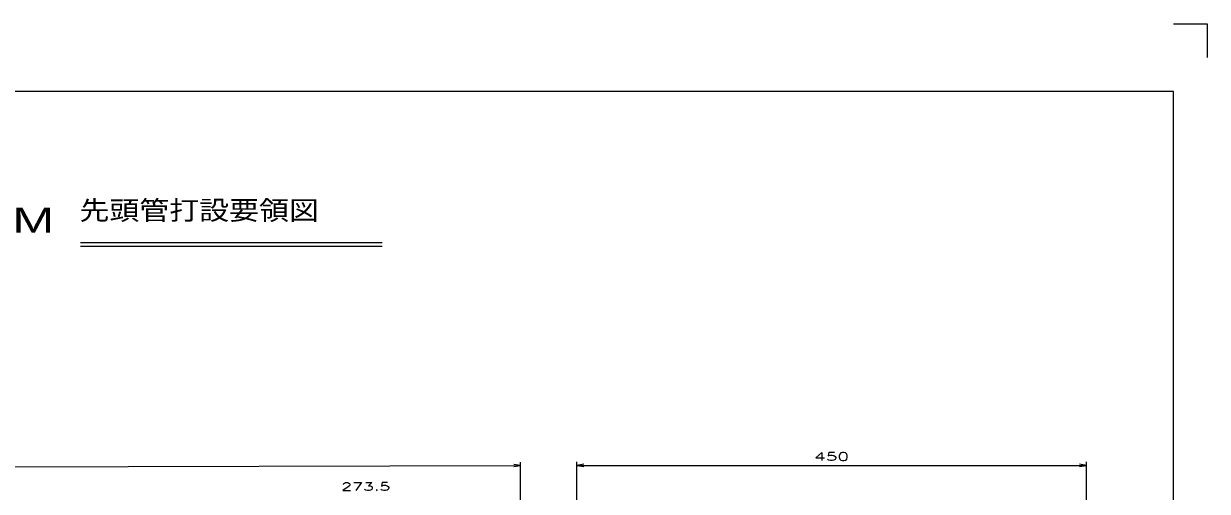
# Model space of a CAD drawing. Units: millimetres at full size, sheet at 1:1; details may follow other scales. Extents: x -2456 to -674, y 2522 to 3782.
# Drawn here: x -1719 to -674, y 3369 to 3782 of the extents above; entities that cross this region are included whole.
import ezdxf
from ezdxf.enums import TextEntityAlignment as Align

# ---------------------------------------------------------------- set-up
doc = ezdxf.new("R2010")
doc.units = ezdxf.units.MM
for name, color, linetype, lineweight in [('02細線', 81, 'Continuous', 25), ('0_2', 7, 'Continuous', 25), ('7枠', 7, 'Continuous', 25), ('AM_VIEWS', 1, 'Continuous', 15), ('寸法線', 7, 'Continuous', 25)]:
    doc.layers.add(name, color=color, linetype=linetype, lineweight=lineweight)
doc.styles.add('Arial', font='')
doc.styles.add('simplex.shx', font='')
doc.styles.add('ＭＳ Ｐゴシック', font='')
doc.styles.get('Arial').set_extended_font_data('Arial')
doc.styles.get('simplex.shx').set_extended_font_data('simplex.shx')
doc.styles.get('ＭＳ Ｐゴシック').set_extended_font_data('MS PGothic')

# ---------------------------------------------------------------- blocks, each defined once
blk = doc.blocks.new('open_arrow')
at = {"color": 0, "linetype": 'Continuous', "lineweight": -2}
blk.add_lwpolyline([(7.5, 1.25), (0, 0), (7.5, -1.25)], dxfattribs=at)

msp = doc.modelspace()

# ---------------------------------------------------------------- linework, layer by layer
at = {"layer": '02細線', "color": 7}
for p, q in [((-2255.716, 3389.489), (-1280.359, 3391.889)), ((-1280.038, 3261.312), (-1280.366, 3394.889))]:
    msp.add_line(p, q, dxfattribs=at)
at = {"layer": '0_2'}
for p, q in [((-1230.517, 3250.912), (-1230.517, 3395.011)), ((-1230.517, 3392.011), (-780.517, 3392.011)), ((-780.517, 3237.426), (-780.517, 3395.011))]:
    msp.add_line(p, q, dxfattribs=at)
at = {"layer": '7枠'}
for p, q in [((-703.648, 3722.224), (-2380.648, 3722.224)), ((-703.648, 2552.224), (-703.648, 3722.224))]:
    msp.add_line(p, q, dxfattribs=at)
at = {"layer": 'AM_VIEWS'}
for p, q in [((-703.648, 3782.224), (-673.648, 3782.224)), ((-673.648, 3782.224), (-673.648, 3752.224))]:
    msp.add_line(p, q, dxfattribs=at)
at = {"layer": '寸法線', "color": 2}
for p, q in [((-1669.097, 3588.872), (-1402.586, 3588.872)), ((-1669.097, 3585.692), (-1402.586, 3585.692))]:
    msp.add_line(p, q, dxfattribs=at)

# ---------------------------------------------------------------- block references
at = {"layer": '02細線', "color": 7, "xscale": 0.8, "yscale": 0.8, "rotation": 180.1}
msp.add_blockref('open_arrow', (-1280.359, 3391.889), dxfattribs=at)
at = {"layer": '0_2', "xscale": 0.8, "yscale": 0.8}
msp.add_blockref('open_arrow', (-1230.517, 3392.011), dxfattribs=at)
at = {"layer": '0_2', "xscale": 0.8, "yscale": 0.8, "rotation": 180}
msp.add_blockref('open_arrow', (-780.517, 3392.011), dxfattribs=at)

# ---------------------------------------------------------------- texts
at = {"layer": '02細線', "color": 7, "style": 'ＭＳ Ｐゴシック', "width": 1.15}
msp.add_text('先頭管打設要領図', height=16.86, dxfattribs=at).set_placement((-1669.947, 3625.763), align=Align.TOP_LEFT)
at = {"layer": '02細線', "color": 7, "style": 'Arial', "width": 1.45}
msp.add_text('SP MICRO PILE SYSTEM', height=21.99, dxfattribs=at).set_placement((-2216.869, 3590.952), align=Align.BOTTOM_LEFT)
at = {"layer": '02細線', "color": 7, "style": 'simplex.shx', "width": 1.6}
msp.add_text('273.5', height=7.038, dxfattribs=at).set_placement((-1417.024, 3373.24), align=Align.MIDDLE_CENTER)
at = {"layer": '0_2', "style": 'simplex.shx', "width": 1.7}
msp.add_text('450', height=7.038, dxfattribs=at).set_placement((-1005.517, 3399.811), align=Align.MIDDLE_CENTER)

doc.saveas('drawing.dxf')
